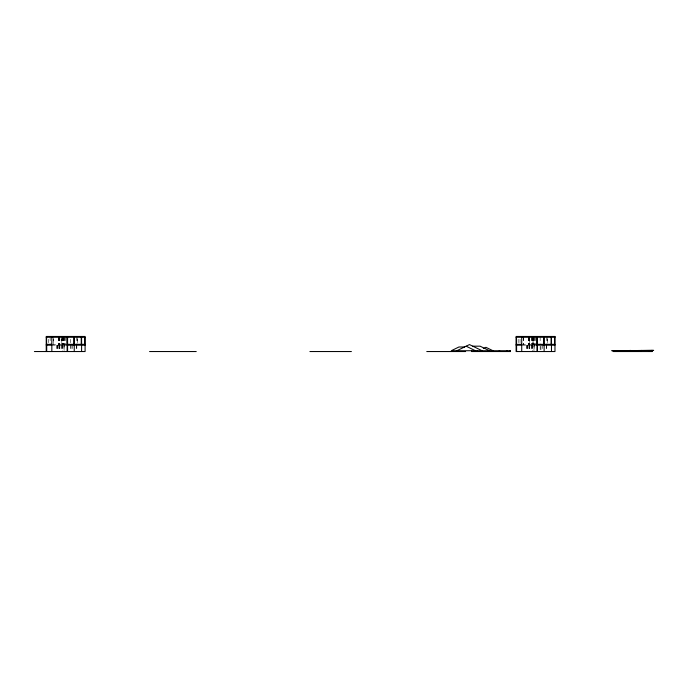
<?xml version="1.0" encoding="UTF-8"?>
<svg xmlns="http://www.w3.org/2000/svg" width="688" height="688" viewBox="0 0 688 688"><rect width="100%" height="100%" fill="white"/><g stroke="black" fill="none" stroke-linecap="round" stroke-linejoin="round"><path stroke-width="0.52" stroke-dasharray="3.44 2.58" d="M52.185 344.335L67.355 344.335M522.063 344.335L537.233 344.335M51.832 345.187L66.719 345.187M522.183 345.187L536.253 345.187M547.562 339.287L547.562 343.321M547.33 337.275L547.33 343.321M546.633 337.275L546.633 343.321M546.685 345.187L546.685 350.484M546.453 345.187L546.453 350.484M542.617 345.187L542.617 350.484M540.949 346.245L540.949 351.542M540.157 337.275L540.157 343.321M540.157 346.245L540.157 351.542M535.367 337.275L535.367 344.335M534.318 337.275L534.318 344.335M534.438 345.187L534.438 350.484M533.965 337.275L533.965 351.542M533.621 337.275L533.621 344.335M533.389 337.275L533.389 344.335M533.209 337.275L533.209 344.335M533.037 345.187L533.037 350.484M532.684 337.275L532.684 344.335M532.572 344.335L532.572 351.542M532.331 337.275L532.331 344.335M532.22 337.275L532.22 344.335M532.28 345.187L532.28 351.542M531.987 337.275L531.987 344.335M531.927 345.187L531.927 351.542M531.575 337.275L531.575 344.335M531.514 345.187L531.514 350.484M529.708 337.275L529.708 344.335M529.769 345.187L529.769 350.484M529.597 339.287L529.597 344.335M529.304 337.275L529.304 344.335M529.356 345.187L529.356 350.484M529.072 337.275L529.072 344.335M529.124 345.187L529.124 350.484M528.599 337.275L528.599 344.335M528.367 337.275L528.367 344.335M527.963 345.187L527.963 350.484M527.722 345.187L527.722 350.484M527.025 345.187L527.025 350.484M526.673 345.187L526.673 350.484M523.585 337.275L523.585 344.335M523.353 337.275L523.353 344.335M520.025 339.287L520.025 343.321M518.159 339.287L518.159 343.321M77.684 337.275L77.684 343.321M77.452 339.287L77.452 343.321M76.807 345.187L76.807 350.484M76.746 337.275L76.746 343.321M76.574 345.187L76.574 350.484M72.739 345.187L72.739 350.484M71.07 345.187L71.07 350.484M70.271 339.287L70.271 344.335M70.271 345.187L70.271 350.484M65.489 337.275L65.489 344.335M64.552 345.187L64.552 350.484M64.44 337.275L64.44 344.335M64.087 337.275L64.087 350.484M63.735 337.275L63.735 344.335M63.502 337.275L63.502 344.335M63.33 337.275L63.33 344.335M63.098 337.275L63.098 344.335M63.158 345.187L63.158 350.484M62.806 337.275L62.806 344.335M62.685 344.335L62.685 350.484M62.453 337.275L62.453 344.335M62.341 337.275L62.341 344.335M62.393 345.187L62.393 350.484M62.101 337.275L62.101 344.335M62.049 345.187L62.049 350.484M61.817 339.287L61.817 344.335M61.696 337.275L61.696 344.335M61.636 345.187L61.636 350.484M59.89 345.187L59.89 350.484M59.83 337.275L59.83 344.335M59.71 337.275L59.71 344.335M59.478 345.187L59.478 350.484M59.417 337.275L59.417 344.335M59.185 337.275L59.185 344.335M59.245 345.187L59.245 350.484M58.721 337.275L58.721 344.335M58.489 337.275L58.489 344.335M58.076 345.187L58.076 350.484M57.844 345.187L57.844 350.484M57.147 345.187L57.147 350.484M56.794 345.187L56.794 350.484M53.698 337.275L53.698 344.335M53.466 339.287L53.466 344.335M50.147 337.275L50.147 343.321M48.28 339.287L48.28 343.321M533.037 344.335L533.037 337.275L532.976 344.335"/><path stroke-width="1.03" d="M456.875 350.725L469.474 344.585L482.082 350.725M483.303 348.592L485.926 347.311L492.926 350.725M46.234 337.275L85.097 337.275M516.112 337.275L554.975 337.275M46.234 344.335L51.832 344.335M67.243 344.335L85.097 344.335M516.112 344.335L521.719 344.335M537.122 344.335L554.975 344.335M46.234 345.187L51.832 345.187M67.123 345.187L85.097 345.187M516.112 345.187L521.719 345.187M537.001 345.187L554.975 345.187M472.742 346.176L480.095 346.176L489.435 350.725M464.546 346.984L458.948 346.984L451.276 350.725L510.496 350.725L510.496 351.542L471.633 351.542L471.633 350.725M34.4 351.542L85.097 351.542L85.097 336.458L46.234 336.458L46.234 351.542M149.563 351.542L196.243 351.542M309.901 351.542L351.405 351.542M426.766 351.542L465.621 351.542M466.154 346.202L475.425 350.725M652.198 350.725L652.198 351.542L613.343 351.542L613.343 350.725M651.846 350.381L651.846 351.542M648.698 350.725L648.698 351.542M641.345 350.381L641.345 351.542M641.001 350.725L641.001 351.542M634.697 350.725L634.697 351.542M630.38 350.381L630.38 351.542M630.027 350.381L630.027 351.542M618.942 350.725L618.942 351.542M554.623 337.275L554.623 344.335M551.475 336.458L551.475 351.542M551.122 337.275L551.122 344.335M544.122 336.458L544.122 351.542M543.769 337.275L543.769 344.335M537.474 336.458L537.474 351.542M537.122 337.275L537.122 345.187M537.001 337.275L537.001 351.542M521.719 336.458L521.719 351.542M516.585 345.187L516.585 351.542M516.464 337.275L516.464 344.335M510.143 350.725L510.143 351.542M506.996 350.725L506.996 351.542M499.643 350.725L499.643 351.542M499.29 350.725L499.29 351.542M492.995 350.725L492.995 351.542M477.24 350.725L477.24 351.542M84.744 337.275L84.744 344.335M81.597 336.458L81.597 351.542M81.244 337.275L81.244 344.335M74.244 336.458L74.244 351.542M73.891 337.275L73.891 344.335M67.587 336.458L67.587 351.542M67.243 337.275L67.243 345.187M67.123 337.275L67.123 351.542M51.832 336.458L51.832 351.542M46.698 345.187L46.698 351.542M46.586 337.275L46.586 344.335M554.975 336.458L516.112 336.458L516.112 351.542L554.975 351.542L554.975 336.458M653.6 350.381L611.942 350.725L653.6 350.381"/></g></svg>
